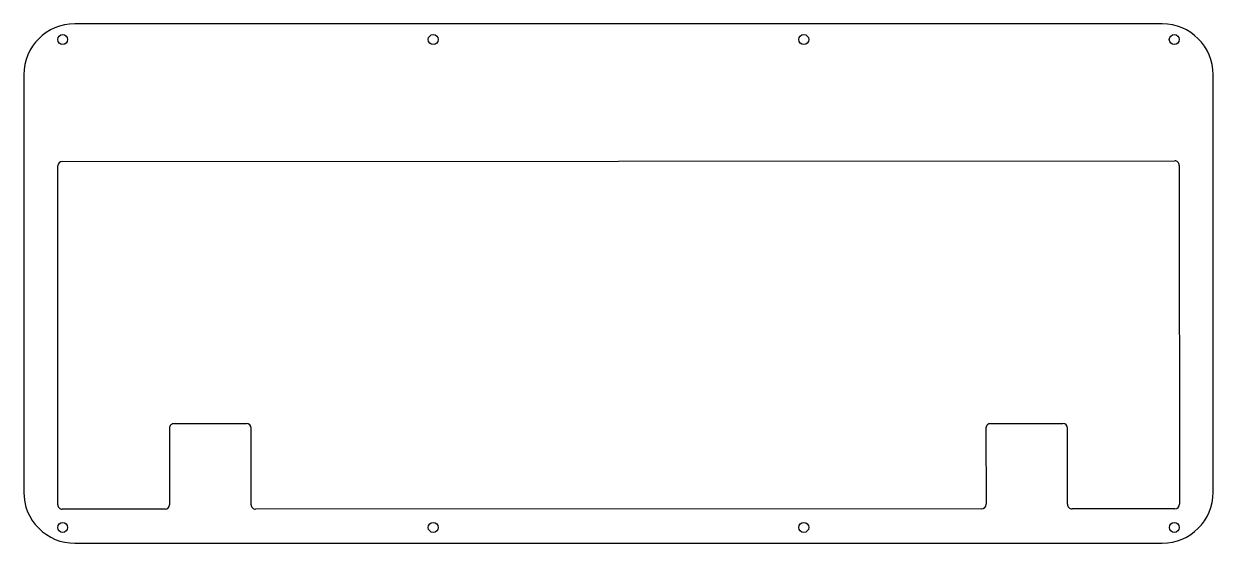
# Model space of a CAD drawing. Header units: millimetres. Extents: x 7 to 271, y 6 to 122.
import ezdxf

# ---------------------------------------------------------------- set-up
doc = ezdxf.new("R2010")
doc.units = ezdxf.units.MM

msp = doc.modelspace()

# ---------------------------------------------------------------- linework, layer by layer
at = {"color": 0}
for p, q in [((259.35, 121.61), (18.31, 121.62)), ((7.01, 110.31), (7.01, 17.72)), ((270.66, 17.72), (270.66, 110.31)), ((14.53, 14.94), (14.53, 90.09)), ((15.53, 91.09), (262.14, 91.21)), ((263.14, 90.21), (263.18, 15.06)), ((39.31, 31.94), (39.32, 14.95)), ((57.4, 14.96), (57.39, 31.94)), ((220.29, 31.94), (220.3, 15.04)), ((238.36, 15.05), (238.35, 31.94)), ((38.32, 13.95), (15.53, 13.94)), ((219.3, 14.04), (58.4, 13.96)), ((262.18, 14.06), (239.36, 14.05)), ((18.31, 6.41), (259.35, 6.41))]:
    msp.add_line(p, q, dxfattribs=at)
at = {"linetype": 'Continuous'}
for p, q in [((40.31, 32.94), (56.39, 32.94)), ((221.29, 32.94), (237.35, 32.94))]:
    msp.add_line(p, q, dxfattribs=at)
at = {"color": 0}
msp.add_circle((15.63, 118.12), 1.1, dxfattribs=at)
at = {"linetype": 'Continuous'}
for centre in [(97.76, 118.12), (179.9, 118.12), (262.03, 118.12), (15.63, 9.91), (97.76, 9.91), (179.9, 9.91), (262.04, 9.91)]:
    msp.add_circle(centre, 1.1, dxfattribs=at)
at = {"color": 0}
for centre, radius, start, end in [((18.31, 110.31), 11.31, 90.0157, 179.9833), ((259.35, 110.31), 11.31, 0.0157, 90.0157), ((15.53, 90.09), 1, 90.0276, 179.9995), ((262.14, 90.21), 1, 0.0276, 90.0276), ((18.31, 17.72), 11.31, 179.9833, 269.9839), ((259.35, 17.72), 11.31, 269.9839, 359.9833), ((15.53, 14.94), 1, 179.9995, 270.0276), ((38.32, 14.95), 1, 270.0276, 0.0276), ((58.4, 14.96), 1, 180.0276, 270.0276), ((219.3, 15.04), 1, 270.0276, 0.0276), ((239.36, 15.05), 1, 180.0276, 270.0276), ((262.18, 15.06), 1, 270.0276, 0.0276)]:
    msp.add_arc(centre, radius, start, end, dxfattribs=at)
at = {"linetype": 'Continuous'}
for centre, start, end in [((40.31, 31.94), 90.0015, 180.0276), ((56.39, 31.94), 0.0276, 90.0015), ((221.29, 31.94), 90.0034, 180.0276), ((237.35, 31.94), 0.0276, 90.0034)]:
    msp.add_arc(centre, 1, start, end, dxfattribs=at)

doc.saveas('drawing.dxf')
